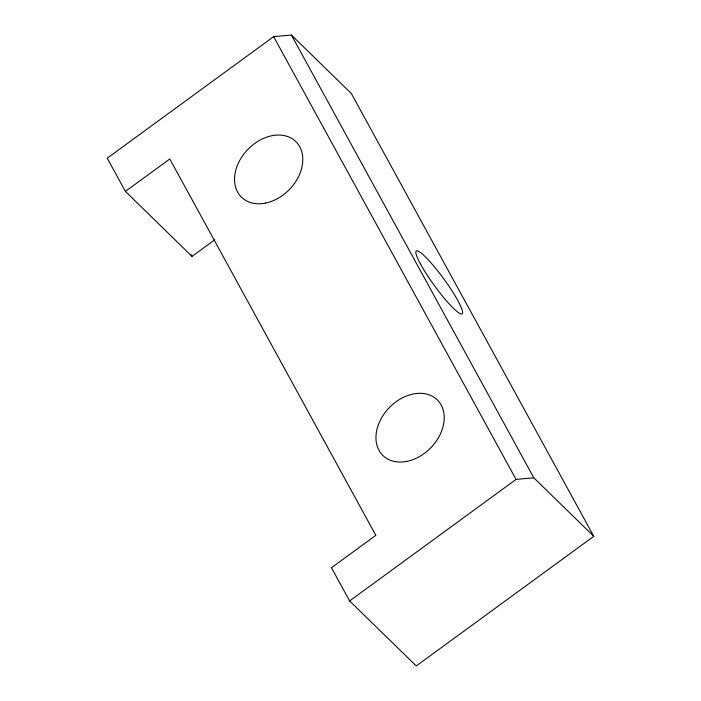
<?xml version="1.0" encoding="UTF-8"?>
<svg xmlns="http://www.w3.org/2000/svg" width="701" height="701" viewBox="0 0 701 701"><rect width="100%" height="100%" fill="white"/><g stroke="black" fill="none" stroke-linecap="round" stroke-linejoin="round"><path stroke-width="1.05" d="M125.409 191.391L169.791 158.978L375.832 535.327L331.45 567.74L349.633 600.941L416.254 665.95L593.773 536.318L351.367 93.557L291.406 35.05L273.653 36.654L107.227 158.181L125.409 191.391L192.03 256.4L214.655 239.873M349.633 600.941L516.059 479.414L533.812 477.81L593.773 536.318M291.406 35.05L533.812 477.81M273.653 36.654L516.059 479.414M190.987 254.498L192.03 256.4M265.39 203.115A38.897 28.872 -45.7 0 0 299.739 146.719A38.897 28.872 -45.7 0 0 240.899 158.382A38.897 28.872 -45.7 0 0 265.39 203.115M406.79 461.389A38.897 28.872 -45.7 0 0 441.148 404.994A38.897 28.872 -45.7 0 0 382.299 416.657A38.897 28.872 -45.7 0 0 406.79 461.389M420.609 264.233A38.897 5.766 53.9 0 0 460.829 313.899A38.897 5.766 53.9 0 0 436.337 269.166A38.897 5.766 53.9 0 0 420.609 264.233"/></g></svg>
